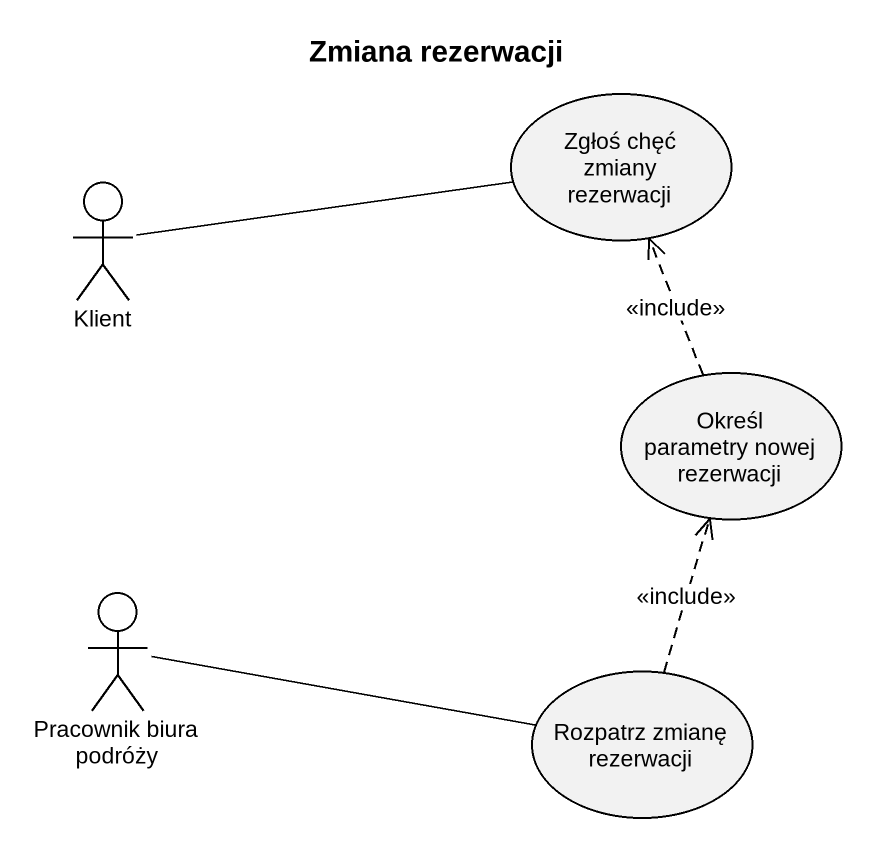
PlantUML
@startuml
title Zmiana rezerwacji
usecase "Zgłoś chęć zmiany rezerwacji" as Zgłoś_chęć_zmiany_rezerwacji
actor Klient
usecase "Określ parametry nowej rezerwacji" as Określ_parametry_nowej
actor "Pracownik biura podróży" as Pracownik_biura_podróży
usecase "Rozpatrz zmianę rezerwacji" as Rozpatrz_zmianę_rezerwacji
Zgłoś_chęć_zmiany_rezerwacji -left- Klient
Określ_parametry_nowej .up.> Zgłoś_chęć_zmiany_rezerwacji : <<include>>
Rozpatrz_zmianę_rezerwacji .up.> Określ_parametry_nowej : <<include>>
Rozpatrz_zmianę_rezerwacji -left- Pracownik_biura_podróży
@enduml
